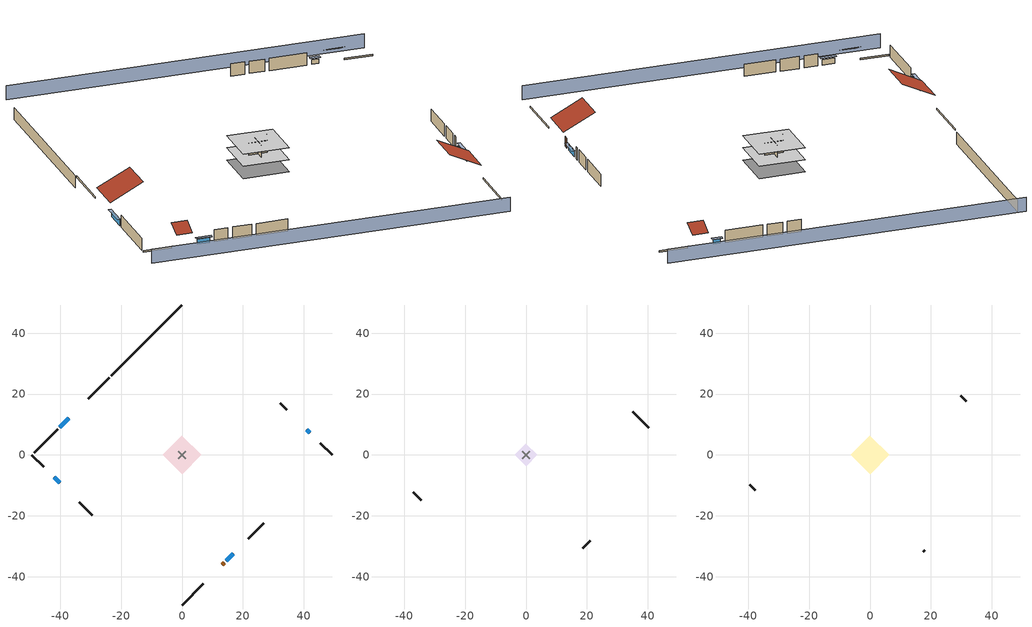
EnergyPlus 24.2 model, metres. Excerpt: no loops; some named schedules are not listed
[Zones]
conditioned space
 floor adiabatic (AdiabaticFloorConstruction): -6.28,0 0,6.28 6.28,0 0,-6.28 z0.3
 floor foundation (Slab2 construction): -6.28,0 0,6.28 6.28,0 0,-6.28 z-2.13
 wall outside (RimJoist1 construction): -23.83,25.43 -30.85,18.4 z0.3:0.61
 wall outside (RimJoist2 construction): 49.26,0 45.36,3.9 z0.3:0.61
 wall outside (RimJoist3 construction): 0,-49.26 7.03,-42.23 z0.3:0.61
 wall outside (RimJoist4 construction): -49.26,0 -45.36,-3.9 z0.3:0.61
 wall outside (AdiabaticWallConstruction 1): 13.23,-36.03 13.88,-35.38 z0.3:2.34
 wall outside (AdiabaticWallConstruction): -37.24,12.01 -40.2,9.06 z0.3:1.43; 41.88,7.38 40.89,8.37 z0.3:1.22; 14.53,-34.72 16.77,-32.49 / -41.88,-7.38 -40.14,-9.11 z0.3:1.37
 wall outside (Wall3 construction): -40.85,8.4 -48.6,0.66 z0.3:2.74
 wall outside (Wall4 construction): 34.4,14.85 32.3,16.96 z0.3:2.74
 wall outside (Wall7 construction): 21.81,-27.45 26.82,-22.44 z0.3:2.74
 wall outside (Wall8 construction): -33.73,-15.53 -29.42,-19.83 z0.3:2.74
 wall foundation (FoundationWall1 construction): 0,49.26 -23.17,26.09 z-2.13:0.3
 wall to garage (Wall5 construction): -1.29,-1.29 1.29,1.29 z0.3:2.74
 wall to garage (Wall6 construction): 1.29,-1.29 -1.29,1.29 z0.3:2.74
 window (WindowConstruction): -37.24,12.01 -40.2,9.06 z0.3:1.43
 window (WindowConstruction 1): 41.88,7.38 40.89,8.37 z0.3:1.22
 window (WindowConstruction 2): 14.53,-34.72 16.77,-32.49 z0.3:1.37
 window (WindowConstruction 3): -41.88,-7.38 -40.14,-9.11 z0.3:1.37
 door (Door): 13.23,-36.03 13.88,-35.38 z0.3:2.34
 ceiling adiabatic (AdiabaticFloorConstruction): 0,-6.28 6.28,0 0,6.28 -6.28,0 z0.3
garage
 floor foundation (Slab1 construction): -3.66,0 0,3.66 3.66,0 0,-3.66 z0
 wall outside (Wall1 construction): 40.23,9.02 35.06,14.2 z0.3:2.74
 wall outside (Wall12 construction): -36.97,-12.29 -34.38,-14.87 z0.3:2.74
 wall outside (Wall2 construction): 18.57,-30.69 21.15,-28.1 z0.3:2.74
attic - vented
 floor to garage (Floor1 construction): -3.66,0 0,3.66 3.66,0 0,-3.66 z2.74
 floor to conditioned space (Floor2 construction Reversed): -6.28,0 0,6.28 6.28,0 0,-6.28 z2.74
 wall outside (Wall10 construction): -39.49,-9.77 -37.63,-11.63 z0.3:2.74
 wall outside (Wall11 construction): 17.43,-31.83 17.91,-31.35 z0.3:2.74
 wall outside (Wall9 construction): 31.64,17.62 29.78,19.47 z0.3:2.74
 roof outside (Roof1 construction): -36.59,12.67,2.74 -32.05,8.13,5.95 -26.97,13.21,5.95 -31.51,17.75,2.74
 roof outside (Roof2 construction): 42.54,6.72,2.74 40.6,4.79,4.11 42.77,2.62,4.11 44.7,4.56,2.74
 roof outside (Roof3 construction): -42.54,-6.72,2.74 -40.6,-4.79,4.11 -42.77,-2.62,4.11 -44.7,-4.56,2.74
 roof outside (Roof4 construction): 12.57,-36.68,2.74 8.2,-32.31,5.84 3.31,-37.2,5.84 7.68,-41.57,2.74
shading: -52.49,-3.23 -3.23,-52.49 / 52.49,3.23 3.23,52.49 z0:2.74; -40.41,8.84 -37.03,12.23 -37.46,12.66 -40.84,9.27 z1.74; 40.67,8.58 42.1,7.16 42.53,7.59 41.1,9.01 z1.52; 16.98,-32.27 14.32,-34.94 14.75,-35.37 17.42,-32.7 z1.68; -39.93,-9.33 -42.1,-7.16 -42.53,-7.59 -40.36,-9.76 z1.68
[Building]
Building 1: Terrain=Suburbs
[Site:Location]
Newark Intl Airport_NJ_USA: Latitude {deg}=40.68; Longitude {deg}=-74.17; Time Zone {hr}=-5; Elevation {m}=9
[Site:GroundTemperature:Shallow]
8.51795, 6.49908, 6.3374, 7.29546, 11.1415, 14.9697, 18.2885, 20.3908, 20.5694, 18.8595, 15.6254, 11.9146
[Site:WaterMainsTemperature]
Calculation Method=Schedule; Temperature Schedule=mains temperature schedule
[Material] Roughness=Rough; Thermal Absorptance=0.9
Name | Thickness {m} | Conductivity {W/m-K} | Density {kg/m3} | Specific Heat {J/kg-K} | Solar Absorptance | Visible Absorptance
brick veneer | 0.1016 | 0.793375 | 1762.2 | 795.53 | 0.85 | 0.85
ceiling loosefill ins | 0.169333 | 0.0480833 | 16.02 | 1046.75 | 0.7 | 0.7
ceiling stud and cavity | 0.1397 | 1.39189 | 65.682 | 1177.47 | 0.7 | 0.7
ceiling stud and cavity 1 | 0.1397 | 0.0824711 | 65.682 | 1177.47 | 0.7 | 0.7
concrete 4.0 in. | 0.1016 | 1.803125 | 2242.8 | 837.4 | 0.7 | 0.7
concrete 8.0 in. | 0.2032 | 1.803125 | 2242.8 | 837.4 | 0.7 | 0.7
door material | 0.04445 | 0.0612267 | 512.64 | 1214.23 | 0.7 | 0.7
exterior vertical ins | 0.025908 | 0.029427 | 32.04 | 1214.23 | 0.7 | 0.7
floor covering | 0.0127 | 0.0450781 | 54.468 | 1339.84 | 0.9 | 0.9
floor covering 1 | 0.0127 | 0.0433444 | 54.468 | 1339.84 | 0.6 | 0.6
floor rigid ins; wall rigid ins | 0.512978 | 0.029427 | 32.04 | 1214.23 | 0.7 | 0.7
floor stud and cavity | 0.1397 | 1.75129 | 37.0049 | 1207.88 | 0.7 | 0.7
furniture material conditioned space 1; furniture material garage 1 | 0.1524 | 0.115458 | 640.8 | 1214.23 | 0.6 | 0.6
gypsum board | 0.0127 | 0.160291 | 801 | 837.4 | 0.6 | 0.6
gypsum board 1 | 0.0127 | 0.160291 | 801 | 837.4 | 0.7 | 0.7
metal surfacing | 0.000508 | 50.0403 | 7801.74 | 460.57 | 0.9 | 0.9
osb sheathing 0.5 in. | 0.0127 | 0.115458 | 512.64 | 1214.23 | 0.6 | 0.6
osb sheathing 0.5 in. 1; osb sheathing 0.5 in. 2; osb sheathing 0.5 in. 3 | 0.0127 | 0.115458 | 512.64 | 1214.23 | 0.7 | 0.7
osb sheathing 0.75 in. | 0.01905 | 0.115458 | 512.64 | 1214.23 | 0.7 | 0.7
osb sheathing 2.0 in. | 0.0508 | 0.115458 | 512.64 | 1214.23 | 0.7 | 0.7
rim joist stud and cavity | 0.0508 | 0.0704178 | 125.044 | 1163.47 | 0.6 | 0.6
roof rigid ins | 0.00396442 | 0.029427 | 32.04 | 1214.23 | 0.7 | 0.7
wall stud and cavity | 0.1397 | 0.447971 | 139.0536 | 1170.24 | 0.6 | 0.6
wall stud and cavity 1 | 0.1397 | 0.0953452 | 139.0536 | 1170.24 | 0.7 | 0.7
wall stud and cavity 2 | 0.1397 | 0.0926261 | 139.0536 | 1170.24 | 0.7 | 0.7
wall stud and cavity 3 | 0.0889 | 0.380278 | 52.3479 | 1209.89 | 0.7 | 0.7
wall stud and cavity 4 | 0.0889 | 0.391764 | 83.0341 | 1211.67 | 0.7 | 0.7
wood siding; wood siding 1 | 0.0254 | 0.102417 | 544.68 | 1172.36 | 0.7 | 0.7
[WindowMaterial:SimpleGlazingSystem]
WindowMaterial: U-Factor {W/m2-K}=2.78222; Solar Heat Gain Coefficient=0.56
[Construction]
AdiabaticFloorConstruction: floor stud and cavity, floor rigid ins, osb sheathing 0.75 in., floor covering 1
AdiabaticWallConstruction: wood siding, wall rigid ins, wall stud and cavity 3, gypsum board
AdiabaticWallConstruction 1: wood siding 1, wall rigid ins, wall stud and cavity 3, gypsum board
Door: door material
Floor1 construction: ceiling stud and cavity
Floor2 construction Reversed: gypsum board, ceiling stud and cavity 1, ceiling loosefill ins
FoundationWall1 construction: concrete 8.0 in., gypsum board 1
furniture construction conditioned space 1: furniture material conditioned space 1
furniture construction garage 1: furniture material garage 1
PartitionWallConstruction: gypsum board, wall stud and cavity 4, gypsum board
RimJoist1 construction; RimJoist2 construction; RimJoist3 construction; RimJoist4 construction: brick veneer, osb sheathing 2.0 in., rim joist stud and cavity
Roof1 construction; Roof2 construction; Roof3 construction; Roof4 construction: metal surfacing, roof rigid ins, osb sheathing 0.5 in.
Slab1 construction: concrete 4.0 in.
Slab2 construction: concrete 4.0 in., floor covering
Wall1 construction; Wall2 construction: brick veneer, osb sheathing 0.5 in. 1, wall stud and cavity
Wall10 construction; Wall11 construction; Wall12 construction; Wall9 construction: brick veneer, osb sheathing 0.5 in. 3, wall stud and cavity
Wall3 construction; Wall4 construction: brick veneer, osb sheathing 0.5 in. 1, wall stud and cavity 1, gypsum board
Wall5 construction: osb sheathing 0.5 in. 2, wall stud and cavity 2, gypsum board
Wall6 construction: osb sheathing 0.5 in. 3, wall stud and cavity 2, gypsum board
Wall7 construction; Wall8 construction: brick veneer, osb sheathing 0.5 in. 3, wall stud and cavity 1, gypsum board
WindowConstruction; WindowConstruction 1; WindowConstruction 2; WindowConstruction 3: WindowMaterial
[Zone] Multiplier=1; Part of Total Floor Area=Yes
Name | Volume {m3}
attic - vented | 80.9188
conditioned space | 384.656
garage | 65.242
[Space]
Name | Zone | Volume {m3}
attic - vented 1 | attic - vented | 80.9188
conditioned space 1 | conditioned space | 384.656
garage 1 | garage | 65.242
[ZoneInfiltration:EffectiveLeakageArea] Schedule=Always On Discrete
Name | Zone or Space | Effective Air Leakage Area {cm2} | Stack Coefficient | Wind Coefficient
infil|attic - vented 1 | attic - vented 1 | 3520.67 | 0.000392888 | 3.72008e-05
infil|garage 1 | garage 1 | 271.837 | 0.000145291 | 4.64657e-05
[ZoneMixing]
whole house fan mix: Zone or Space=attic - vented; Schedule=Always On Continuous; Design Flow Rate Calculation Method=Flow/Zone; Design Flow Rate {m3/s}=0; Source Zone or Space=conditioned space
[SurfaceProperty:ExposedFoundationPerimeter] Exposed Perimeter Calculation Method=TotalExposedPerimeter
Name | Total Exposed Perimeter {m}
Slab2 | 32.766
Slab1 | 14.6304
[SurfaceProperty:IncidentSolarMultiplier] Incident Solar Multiplier=1; Incident Solar Multiplier Schedule=trans schedule winter=0.85 summer=0.7
Window1; Window2; Window3; Window4
[InternalMass]
Name | Construction | Zone or ZoneList | Space or SpaceList | Surface Area {m2}
furniture mass conditioned space 1 | furniture construction conditioned space 1 | conditioned space | conditioned space 1 | 63.0997
partition wall mass | PartitionWallConstruction | conditioned space | conditioned space 1 | 157.749
furniture mass garage 1 | furniture construction garage 1 | garage | garage 1 | 2.67561
[Lights] Design Level Calculation Method=LightingLevel; Return Air Fraction=0; Fraction Radiant=0.6; Fraction Visible=0.2; Fraction Replaceable=1
Name | Zone or ZoneList or Space or SpaceList | Schedule | Lighting Level {W}
interior lighting | conditioned space 1 | lighting_interior | 240.984
garage lighting | garage 1 | lighting_garage | 8.44837
[People]
occupants: Zone or ZoneList or Space or SpaceList=conditioned space 1; Number of People Schedule=occupants; Number of People Calculation Method=People; Number of People=8; Fraction Radiant=0.314171; Sensible Heat Fraction=0.56303; Activity Level Schedule=occupants activity schedule; Carbon Dioxide Generation Rate {m3/s-W}=0; Enable ASHRAE 55 Comfort Warnings=No; Mean Radiant Temperature Calculation Type=EnclosureAveraged
[ElectricEquipment] Design Level Calculation Method=EquipmentLevel
Name | Zone or ZoneList or Space or SpaceList | Schedule | Design Level {W} | Fraction Latent | Fraction Radiant | Fraction Lost
ceiling fan | conditioned space 1 | ceiling_fan | 21.7143 | 0 | 0.558 | 0
clothes dryer | conditioned space 1 | clothes_dryer | 378.055 | 0.0164787 | 0.0801128 | 0.85
clothes washer | conditioned space 1 | clothes_washer | 416.864 | 0.03 | 0.162 | 0.7
cooking range | conditioned space 1 | cooking_range | 90.2916 | 0.161847 | 0.382892 | 0.2
dishwasher | conditioned space 1 | dishwasher | 517.8 | 0.3 | 0.18 | 0.4
fridge | conditioned space 1 | fridge schedule | 52.1911 | 0 | 0.6 | 0
mech vent bath fan 0 | conditioned space 1 | mech vent bath fan 0 schedule | 30 | 0 | 0 | 1
mech vent house fan | conditioned space 1 | mech vent house fan schedule | 0 | 0 | 0 | 1
mech vent house fan cfis | conditioned space 1 | mech vent house fan cfis schedule | 0 | 0 | 0 | 0
mech vent range fan 0 | conditioned space 1 | mech vent range fan 0 schedule | 30 | 0 | 0 | 1
misc permanent spa pump | conditioned space 1 | misc permanent spa pump schedule | 695.382 | 0 | 0 | 1
misc plug loads | conditioned space 1 | plug_loads_other | 844.809 | 0.021 | 0.558 | 0.049
whole house fan | conditioned space 1 | Always On Discrete | 0 | 0 | 0 | 1
fridge 1 | garage 1 | fridge schedule 1 | 64.939 | 0 | 0.6 | 0
[OtherEquipment] Design Level Calculation Method=EquipmentLevel
Name | Fuel Type | Zone or ZoneList or Space or SpaceList | Schedule | Design Level {W} | Fraction Latent | Fraction Radiant | Fraction Lost
clothes dryer 1 | NaturalGas | conditioned space 1 | clothes_dryer | 5022.53 | 0.0164787 | 0.0801128 | 0.85
cooking range 1 | NaturalGas | conditioned space 1 | cooking_range | 2646.19 | 0.161847 | 0.382892 | 0.2
mech vent house fan latent load equip | None | conditioned space 1 | Always On Discrete | 0 | 1 | 0 | 0
mech vent house fan sensible load equip | None | conditioned space 1 | Always On Discrete | 0 | 0 | 0 | 0
misc permanent spa heater | NaturalGas | conditioned space 1 | misc permanent spa heater schedule | 1509.87 | 0 | 0 | 1
water latent | None | conditioned space 1 | hot_water_fixtures | 917.357 | 1 | 0 | 0
water sensible | None | conditioned space 1 | hot_water_fixtures | -904.094 | 0 | 0.6 | 0
water heater energy adjustment1 | NaturalGas | garage 1 | Always On Discrete | 0.01 | 0 | 0 | 1
[ZoneInfiltration:DesignFlowRate] Zone or ZoneList or Space or SpaceList=conditioned space 1; Schedule=Always On Discrete; Design Flow Rate Calculation Method=Flow/Zone; Design Flow Rate {m3/s}=0
infil flow; natural vent flow; whole house fan flow
[Foundation:Kiva] Wall Depth Below Slab {m}=0.2032
Name | Initial Indoor Air Temperature {C} | Wall Height Above Grade {m} | Custom Block Material Name 1 | Custom Block Depth 1 {m} | Custom Block X Position 1 {m} | Custom Block Z Position 1 {m}
Foundation Kiva 1 | 5.80679 | 0.1016
Foundation Kiva 2 | 21.1111 | 0.3048 | exterior vertical ins | 2.4384 | 0.2159 | 0
[Foundation:Kiva:Settings]
Soil Conductivity {W/m-K}=2.4234; Soil Density {kg/m3}=1842.3; Soil Specific Heat {J/kg-K}=418.7; Ground Solar Absorptivity=0.9; Ground Thermal Absorptivity=0.9; Ground Surface Roughness {m}=0.03; Far-Field Width {m}=40; Deep-Ground Boundary Condition=ZeroFlux; Deep-Ground Depth {m}=40; Minimum Cell Dimension {m}=0.2; Maximum Cell Growth Coefficient=3; Simulation Timestep=Timestep
[Exterior:Lights]
exterior lighting: Schedule=exterior lighting schedule; Design Level {W}=11.1425
[Schedule:Constant]
Name | Hourly Value
Always On Continuous; mech vent house fan schedule; mech vent house fan cfis schedule; Always On Discrete | 1
occupants activity schedule | 117.228
[Schedule:Week:Daily]
trans schedule winter=0.85 summer=0.7 Week Rule - Jan1-Mar31: trans schedule winter=0.85 summer=0.7 allday1, trans schedule winter=0.85 summer=0.7 allday1, trans schedule winter=0.85 summer=0.7 allday1, trans schedule winter=0.85 summer=0.7 allday1, trans schedule winter=0.85 summer=0.7 allday1, trans schedule winter=0.85 summer=0.7 allday1, trans schedule winter=0.85 summer=0.7 allday1, trans schedule winter=0.85 summer=0.7 default day, trans schedule winter=0.85 summer=0.7 default day, trans schedule winter=0.85 summer=0.7 default day, trans schedule winter=0.85 summer=0.7 default day, trans schedule winter=0.85 summer=0.7 default day
trans schedule winter=0.85 summer=0.7 Week Rule - Apr1-Oct27: trans schedule winter=0.85 summer=0.7 allday91, trans schedule winter=0.85 summer=0.7 allday91, trans schedule winter=0.85 summer=0.7 allday91, trans schedule winter=0.85 summer=0.7 allday91, trans schedule winter=0.85 summer=0.7 allday91, trans schedule winter=0.85 summer=0.7 allday91, trans schedule winter=0.85 summer=0.7 allday91, trans schedule winter=0.85 summer=0.7 default day, trans schedule winter=0.85 summer=0.7 default day, trans schedule winter=0.85 summer=0.7 default day, trans schedule winter=0.85 summer=0.7 default day, trans schedule winter=0.85 summer=0.7 default day
trans schedule winter=0.85 summer=0.7 Week Rule - Oct28-Nov3: trans schedule winter=0.85 summer=0.7 allday91, trans schedule winter=0.85 summer=0.7 allday91, trans schedule winter=0.85 summer=0.7 allday91, trans schedule winter=0.85 summer=0.7 allday91, trans schedule winter=0.85 summer=0.7 allday305, trans schedule winter=0.85 summer=0.7 allday305, trans schedule winter=0.85 summer=0.7 allday305, trans schedule winter=0.85 summer=0.7 default day, trans schedule winter=0.85 summer=0.7 default day, trans schedule winter=0.85 summer=0.7 default day, trans schedule winter=0.85 summer=0.7 default day, trans schedule winter=0.85 summer=0.7 default day
trans schedule winter=0.85 summer=0.7 Week Rule - Nov4-Dec31: trans schedule winter=0.85 summer=0.7 allday305, trans schedule winter=0.85 summer=0.7 allday305, trans schedule winter=0.85 summer=0.7 allday305, trans schedule winter=0.85 summer=0.7 allday305, trans schedule winter=0.85 summer=0.7 allday305, trans schedule winter=0.85 summer=0.7 allday305, trans schedule winter=0.85 summer=0.7 allday305, trans schedule winter=0.85 summer=0.7 default day, trans schedule winter=0.85 summer=0.7 default day, trans schedule winter=0.85 summer=0.7 default day, trans schedule winter=0.85 summer=0.7 default day, trans schedule winter=0.85 summer=0.7 default day
fridge schedule Week Rule - Jan1-Jan27: fridge schedule allday1, fridge schedule allday1, fridge schedule allday1, fridge schedule allday1, fridge schedule allday1, fridge schedule allday1, fridge schedule allday1, fridge schedule default day, fridge schedule default day, fridge schedule default day, fridge schedule default day, fridge schedule default day
fridge schedule Week Rule - Jan28-Feb3: fridge schedule allday1, fridge schedule allday1, fridge schedule allday1, fridge schedule allday1, fridge schedule allday2, fridge schedule allday2, fridge schedule allday2, fridge schedule default day, fridge schedule default day, fridge schedule default day, fridge schedule default day, fridge schedule default day
fridge schedule Week Rule - Feb4-Feb24: fridge schedule allday2, fridge schedule allday2, fridge schedule allday2, fridge schedule allday2, fridge schedule allday2, fridge schedule allday2, fridge schedule allday2, fridge schedule default day, fridge schedule default day, fridge schedule default day, fridge schedule default day, fridge schedule default day
fridge schedule Week Rule - Feb25-Mar3: fridge schedule allday2, fridge schedule allday2, fridge schedule allday2, fridge schedule allday2, fridge schedule allday3, fridge schedule allday3, fridge schedule allday3, fridge schedule default day, fridge schedule default day, fridge schedule default day, fridge schedule default day, fridge schedule default day
fridge schedule Week Rule - Mar4-May26: fridge schedule allday3, fridge schedule allday3, fridge schedule allday3, fridge schedule allday3, fridge schedule allday3, fridge schedule allday3, fridge schedule allday3, fridge schedule default day, fridge schedule default day, fridge schedule default day, fridge schedule default day, fridge schedule default day
fridge schedule Week Rule - May27-Jun2: fridge schedule allday3, fridge schedule allday3, fridge schedule allday3, fridge schedule allday3, fridge schedule allday3, fridge schedule allday6, fridge schedule allday6, fridge schedule default day, fridge schedule default day, fridge schedule default day, fridge schedule default day, fridge schedule default day
fridge schedule Week Rule - Jun3-Sep29: fridge schedule allday6, fridge schedule allday6, fridge schedule allday6, fridge schedule allday6, fridge schedule allday6, fridge schedule allday6, fridge schedule allday6, fridge schedule default day, fridge schedule default day, fridge schedule default day, fridge schedule default day, fridge schedule default day
fridge schedule Week Rule - Sep30-Oct6: fridge schedule allday6, fridge schedule allday10, fridge schedule allday10, fridge schedule allday10, fridge schedule allday10, fridge schedule allday10, fridge schedule allday10, fridge schedule default day, fridge schedule default day, fridge schedule default day, fridge schedule default day, fridge schedule default day
fridge schedule Week Rule - Oct7-Oct27: fridge schedule allday10, fridge schedule allday10, fridge schedule allday10, fridge schedule allday10, fridge schedule allday10, fridge schedule allday10, fridge schedule allday10, fridge schedule default day, fridge schedule default day, fridge schedule default day, fridge schedule default day, fridge schedule default day
fridge schedule Week Rule - Oct28-Nov3: fridge schedule allday10, fridge schedule allday10, fridge schedule allday10, fridge schedule allday10, fridge schedule allday11, fridge schedule allday11, fridge schedule allday11, fridge schedule default day, fridge schedule default day, fridge schedule default day, fridge schedule default day, fridge schedule default day
fridge schedule Week Rule - Nov4-Nov24: fridge schedule allday11, fridge schedule allday11, fridge schedule allday11, fridge schedule allday11, fridge schedule allday11, fridge schedule allday11, fridge schedule allday11, fridge schedule default day, fridge schedule default day, fridge schedule default day, fridge schedule default day, fridge schedule default day
fridge schedule Week Rule - Nov25-Dec1: fridge schedule allday11, fridge schedule allday11, fridge schedule allday11, fridge schedule allday11, fridge schedule allday11, fridge schedule allday11, fridge schedule allday12, fridge schedule default day, fridge schedule default day, fridge schedule default day, fridge schedule default day, fridge schedule default day
fridge schedule Week Rule - Dec2-Dec31: fridge schedule allday12, fridge schedule allday12, fridge schedule allday12, fridge schedule allday12, fridge schedule allday12, fridge schedule allday12, fridge schedule allday12, fridge schedule default day, fridge schedule default day, fridge schedule default day, fridge schedule default day, fridge schedule default day
mech vent bath fan 0 schedule Week Rule - Jan1-Dec31: mech vent bath fan 0 schedule allday1, mech vent bath fan 0 schedule allday1, mech vent bath fan 0 schedule allday1, mech vent bath fan 0 schedule allday1, mech vent bath fan 0 schedule allday1, mech vent bath fan 0 schedule allday1, mech vent bath fan 0 schedule allday1, mech vent bath fan 0 schedule default day, mech vent bath fan 0 schedule default day, mech vent bath fan 0 schedule default day, mech vent bath fan 0 schedule default day, mech vent bath fan 0 schedule default day
mech vent range fan 0 schedule Week Rule - Jan1-Dec31: mech vent range fan 0 schedule allday1, mech vent range fan 0 schedule allday1, mech vent range fan 0 schedule allday1, mech vent range fan 0 schedule allday1, mech vent range fan 0 schedule allday1, mech vent range fan 0 schedule allday1, mech vent range fan 0 schedule allday1, mech vent range fan 0 schedule default day, mech vent range fan 0 schedule default day, mech vent range fan 0 schedule default day, mech vent range fan 0 schedule default day, mech vent range fan 0 schedule default day
misc permanent spa pump schedule Week Rule - Jan1-Jan27: misc permanent spa pump schedule allday1, misc permanent spa pump schedule allday1, misc permanent spa pump schedule allday1, misc permanent spa pump schedule allday1, misc permanent spa pump schedule allday1, misc permanent spa pump schedule allday1, misc permanent spa pump schedule allday1, misc permanent spa pump schedule default day, misc permanent spa pump schedule default day, misc permanent spa pump schedule default day, misc permanent spa pump schedule default day, misc permanent spa pump schedule default day
misc permanent spa pump schedule Week Rule - Jan28-Feb3: misc permanent spa pump schedule allday1, misc permanent spa pump schedule allday1, misc permanent spa pump schedule allday1, misc permanent spa pump schedule allday1, misc permanent spa pump schedule allday2, misc permanent spa pump schedule allday2, misc permanent spa pump schedule allday2, misc permanent spa pump schedule default day, misc permanent spa pump schedule default day, misc permanent spa pump schedule default day, misc permanent spa pump schedule default day, misc permanent spa pump schedule default day
misc permanent spa pump schedule Week Rule - Feb4-Feb24: misc permanent spa pump schedule allday2, misc permanent spa pump schedule allday2, misc permanent spa pump schedule allday2, misc permanent spa pump schedule allday2, misc permanent spa pump schedule allday2, misc permanent spa pump schedule allday2, misc permanent spa pump schedule allday2, misc permanent spa pump schedule default day, misc permanent spa pump schedule default day, misc permanent spa pump schedule default day, misc permanent spa pump schedule default day, misc permanent spa pump schedule default day
misc permanent spa pump schedule Week Rule - Feb25-Mar3: misc permanent spa pump schedule allday2, misc permanent spa pump schedule allday2, misc permanent spa pump schedule allday2, misc permanent spa pump schedule allday2, misc permanent spa pump schedule allday3, misc permanent spa pump schedule allday3, misc permanent spa pump schedule allday3, misc permanent spa pump schedule default day, misc permanent spa pump schedule default day, misc permanent spa pump schedule default day, misc permanent spa pump schedule default day, misc permanent spa pump schedule default day
misc permanent spa pump schedule Week Rule - Mar4-Mar31: misc permanent spa pump schedule allday3, misc permanent spa pump schedule allday3, misc permanent spa pump schedule allday3, misc permanent spa pump schedule allday3, misc permanent spa pump schedule allday3, misc permanent spa pump schedule allday3, misc permanent spa pump schedule allday3, misc permanent spa pump schedule default day, misc permanent spa pump schedule default day, misc permanent spa pump schedule default day, misc permanent spa pump schedule default day, misc permanent spa pump schedule default day
misc permanent spa pump schedule Week Rule - Apr1-Apr28: misc permanent spa pump schedule allday4, misc permanent spa pump schedule allday4, misc permanent spa pump schedule allday4, misc permanent spa pump schedule allday4, misc permanent spa pump schedule allday4, misc permanent spa pump schedule allday4, misc permanent spa pump schedule allday4, misc permanent spa pump schedule default day, misc permanent spa pump schedule default day, misc permanent spa pump schedule default day, misc permanent spa pump schedule default day, misc permanent spa pump schedule default day
misc permanent spa pump schedule Week Rule - Apr29-May5: misc permanent spa pump schedule allday4, misc permanent spa pump schedule allday4, misc permanent spa pump schedule allday5, misc permanent spa pump schedule allday5, misc permanent spa pump schedule allday5, misc permanent spa pump schedule allday5, misc permanent spa pump schedule allday5, misc permanent spa pump schedule default day, misc permanent spa pump schedule default day, misc permanent spa pump schedule default day, misc permanent spa pump schedule default day, misc permanent spa pump schedule default day
misc permanent spa pump schedule Week Rule - May6-May26: misc permanent spa pump schedule allday5, misc permanent spa pump schedule allday5, misc permanent spa pump schedule allday5, misc permanent spa pump schedule allday5, misc permanent spa pump schedule allday5, misc permanent spa pump schedule allday5, misc permanent spa pump schedule allday5, misc permanent spa pump schedule default day, misc permanent spa pump schedule default day, misc permanent spa pump schedule default day, misc permanent spa pump schedule default day, misc permanent spa pump schedule default day
misc permanent spa pump schedule Week Rule - May27-Jun2: misc permanent spa pump schedule allday5, misc permanent spa pump schedule allday5, misc permanent spa pump schedule allday5, misc permanent spa pump schedule allday5, misc permanent spa pump schedule allday5, misc permanent spa pump schedule allday6, misc permanent spa pump schedule allday6, misc permanent spa pump schedule default day, misc permanent spa pump schedule default day, misc permanent spa pump schedule default day, misc permanent spa pump schedule default day, misc permanent spa pump schedule default day
misc permanent spa pump schedule Week Rule - Jun3-Jun30: misc permanent spa pump schedule allday6, misc permanent spa pump schedule allday6, misc permanent spa pump schedule allday6, misc permanent spa pump schedule allday6, misc permanent spa pump schedule allday6, misc permanent spa pump schedule allday6, misc permanent spa pump schedule allday6, misc permanent spa pump schedule default day, misc permanent spa pump schedule default day, misc permanent spa pump schedule default day, misc permanent spa pump schedule default day, misc permanent spa pump schedule default day
misc permanent spa pump schedule Week Rule - Jul1-Aug25: misc permanent spa pump schedule allday7, misc permanent spa pump schedule allday7, misc permanent spa pump schedule allday7, misc permanent spa pump schedule allday7, misc permanent spa pump schedule allday7, misc permanent spa pump schedule allday7, misc permanent spa pump schedule allday7, misc permanent spa pump schedule default day, misc permanent spa pump schedule default day, misc permanent spa pump schedule default day, misc permanent spa pump schedule default day, misc permanent spa pump schedule default day
misc permanent spa pump schedule Week Rule - Aug26-Sep1: misc permanent spa pump schedule allday7, misc permanent spa pump schedule allday7, misc permanent spa pump schedule allday7, misc permanent spa pump schedule allday7, misc permanent spa pump schedule allday7, misc permanent spa pump schedule allday7, misc permanent spa pump schedule allday9, misc permanent spa pump schedule default day, misc permanent spa pump schedule default day, misc permanent spa pump schedule default day, misc permanent spa pump schedule default day, misc permanent spa pump schedule default day
misc permanent spa pump schedule Week Rule - Sep2-Sep29: misc permanent spa pump schedule allday9, misc permanent spa pump schedule allday9, misc permanent spa pump schedule allday9, misc permanent spa pump schedule allday9, misc permanent spa pump schedule allday9, misc permanent spa pump schedule allday9, misc permanent spa pump schedule allday9, misc permanent spa pump schedule default day, misc permanent spa pump schedule default day, misc permanent spa pump schedule default day, misc permanent spa pump schedule default day, misc permanent spa pump schedule default day
misc permanent spa pump schedule Week Rule - Sep30-Oct6: misc permanent spa pump schedule allday9, misc permanent spa pump schedule allday10, misc permanent spa pump schedule allday10, misc permanent spa pump schedule allday10, misc permanent spa pump schedule allday10, misc permanent spa pump schedule allday10, misc permanent spa pump schedule allday10, misc permanent spa pump schedule default day, misc permanent spa pump schedule default day, misc permanent spa pump schedule default day, misc permanent spa pump schedule default day, misc permanent spa pump schedule default day
misc permanent spa pump schedule Week Rule - Oct7-Oct27: misc permanent spa pump schedule allday10, misc permanent spa pump schedule allday10, misc permanent spa pump schedule allday10, misc permanent spa pump schedule allday10, misc permanent spa pump schedule allday10, misc permanent spa pump schedule allday10, misc permanent spa pump schedule allday10, misc permanent spa pump schedule default day, misc permanent spa pump schedule default day, misc permanent spa pump schedule default day, misc permanent spa pump schedule default day, misc permanent spa pump schedule default day
[Schedule:Year]
trans schedule winter=0.85 summer=0.7: trans schedule winter=0.85 summer=0.7 Week Rule - Jan1-Mar31, 1, 1, 3, 31, trans schedule winter=0.85 summer=0.7 Week Rule - Apr1-Oct27, 4, 1, 10, 27, trans schedule winter=0.85 summer=0.7 Week Rule - Oct28-Nov3, 10, 28, 11, 3, trans schedule winter=0.85 summer=0.7 Week Rule - Nov4-Dec31, 11, 4, 12, 31
fridge schedule: fridge schedule Week Rule - Jan1-Jan27, 1, 1, 1, 27, fridge schedule Week Rule - Jan28-Feb3, 1, 28, 2, 3, fridge schedule Week Rule - Feb4-Feb24, 2, 4, 2, 24, fridge schedule Week Rule - Feb25-Mar3, 2, 25, 3, 3, fridge schedule Week Rule - Mar4-May26, 3, 4, 5, 26, fridge schedule Week Rule - May27-Jun2, 5, 27, 6, 2, fridge schedule Week Rule - Jun3-Sep29, 6, 3, 9, 29, fridge schedule Week Rule - Sep30-Oct6, 9, 30, 10, 6, fridge schedule Week Rule - Oct7-Oct27, 10, 7, 10, 27, fridge schedule Week Rule - Oct28-Nov3, 10, 28, 11, 3, fridge schedule Week Rule - Nov4-Nov24, 11, 4, 11, 24, fridge schedule Week Rule - Nov25-Dec1, 11, 25, 12, 1, fridge schedule Week Rule - Dec2-Dec31, 12, 2, 12, 31
mech vent bath fan 0 schedule: mech vent bath fan 0 schedule Week Rule - Jan1-Dec31, 1, 1, 12, 31
mech vent range fan 0 schedule: mech vent range fan 0 schedule Week Rule - Jan1-Dec31, 1, 1, 12, 31
misc permanent spa pump schedule: misc permanent spa pump schedule Week Rule - Jan1-Jan27, 1, 1, 1, 27, misc permanent spa pump schedule Week Rule - Jan28-Feb3, 1, 28, 2, 3, misc permanent spa pump schedule Week Rule - Feb4-Feb24, 2, 4, 2, 24, misc permanent spa pump schedule Week Rule - Feb25-Mar3, 2, 25, 3, 3, misc permanent spa pump schedule Week Rule - Mar4-Mar31, 3, 4, 3, 31, misc permanent spa pump schedule Week Rule - Apr1-Apr28, 4, 1, 4, 28, misc permanent spa pump schedule Week Rule - Apr29-May5, 4, 29, 5, 5, misc permanent spa pump schedule Week Rule - May6-May26, 5, 6, 5, 26, misc permanent spa pump schedule Week Rule - May27-Jun2, 5, 27, 6, 2, misc permanent spa pump schedule Week Rule - Jun3-Jun30, 6, 3, 6, 30, misc permanent spa pump schedule Week Rule - Jul1-Aug25, 7, 1, 8, 25, misc permanent spa pump schedule Week Rule - Aug26-Sep1, 8, 26, 9, 1, misc permanent spa pump schedule Week Rule - Sep2-Sep29, 9, 2, 9, 29, misc permanent spa pump schedule Week Rule - Sep30-Oct6, 9, 30, 10, 6, misc permanent spa pump schedule Week Rule - Oct7-Oct27, 10, 7, 10, 27, misc permanent spa pump schedule Week Rule - Oct28-Nov3, 10, 28, 11, 3, misc permanent spa pump schedule Week Rule - Nov4-Nov24, 11, 4, 11, 24, misc permanent spa pump schedule Week Rule - Nov25-Dec1, 11, 25, 12, 1, misc permanent spa pump schedule Week Rule - Dec2-Dec31, 12, 2, 12, 31
misc permanent spa heater schedule: misc permanent spa heater schedule Week Rule - Jan1-Jan27, 1, 1, 1, 27, misc permanent spa heater schedule Week Rule - Jan28-Feb3, 1, 28, 2, 3, misc permanent spa heater schedule Week Rule - Feb4-Feb24, 2, 4, 2, 24, misc permanent spa heater schedule Week Rule - Feb25-Mar3, 2, 25, 3, 3, misc permanent spa heater schedule Week Rule - Mar4-May26, 3, 4, 5, 26, misc permanent spa heater schedule Week Rule - May27-Jun2, 5, 27, 6, 2, misc permanent spa heater schedule Week Rule - Jun3-Sep29, 6, 3, 9, 29, misc permanent spa heater schedule Week Rule - Sep30-Oct6, 9, 30, 10, 6, misc permanent spa heater schedule Week Rule - Oct7-Oct27, 10, 7, 10, 27, misc permanent spa heater schedule Week Rule - Oct28-Nov3, 10, 28, 11, 3, misc permanent spa heater schedule Week Rule - Nov4-Nov24, 11, 4, 11, 24, misc permanent spa heater schedule Week Rule - Nov25-Dec1, 11, 25, 12, 1, misc permanent spa heater schedule Week Rule - Dec2-Dec31, 12, 2, 12, 31
fridge schedule 1: fridge schedule 1 Week Rule - Jan1-Jan27, 1, 1, 1, 27, fridge schedule 1 Week Rule - Jan28-Feb3, 1, 28, 2, 3, fridge schedule 1 Week Rule - Feb4-Feb24, 2, 4, 2, 24, fridge schedule 1 Week Rule - Feb25-Mar3, 2, 25, 3, 3, fridge schedule 1 Week Rule - Mar4-May26, 3, 4, 5, 26, fridge schedule 1 Week Rule - May27-Jun2, 5, 27, 6, 2, fridge schedule 1 Week Rule - Jun3-Sep29, 6, 3, 9, 29, fridge schedule 1 Week Rule - Sep30-Oct6, 9, 30, 10, 6, fridge schedule 1 Week Rule - Oct7-Oct27, 10, 7, 10, 27, fridge schedule 1 Week Rule - Oct28-Nov3, 10, 28, 11, 3, fridge schedule 1 Week Rule - Nov4-Nov24, 11, 4, 11, 24, fridge schedule 1 Week Rule - Nov25-Dec1, 11, 25, 12, 1, fridge schedule 1 Week Rule - Dec2-Dec31, 12, 2, 12, 31
exterior lighting schedule: exterior lighting schedule Week Rule - Jan1-Jan6, 1, 1, 1, 6, exterior lighting schedule Week Rule - Jan7-Jan27, 1, 7, 1, 27, exterior lighting schedule Week Rule - Jan28-Feb3, 1, 28, 2, 3, exterior lighting schedule Week Rule - Feb4-Feb24, 2, 4, 2, 24, exterior lighting schedule Week Rule - Feb25-Mar3, 2, 25, 3, 3, exterior lighting schedule Week Rule - Mar4-Mar31, 3, 4, 3, 31, exterior lighting schedule Week Rule - Apr1-Apr28, 4, 1, 4, 28, exterior lighting schedule Week Rule - Apr29-May5, 4, 29, 5, 5, exterior lighting schedule Week Rule - May6-May26, 5, 6, 5, 26, exterior lighting schedule Week Rule - May27-Jun2, 5, 27, 6, 2, exterior lighting schedule Week Rule - Jun3-Jun30, 6, 3, 6, 30, exterior lighting schedule Week Rule - Jul1-Aug25, 7, 1, 8, 25, exterior lighting schedule Week Rule - Aug26-Sep1, 8, 26, 9, 1, exterior lighting schedule Week Rule - Sep2-Sep29, 9, 2, 9, 29, exterior lighting schedule Week Rule - Sep30-Oct6, 9, 30, 10, 6, exterior lighting schedule Week Rule - Oct7-Oct27, 10, 7, 10, 27, exterior lighting schedule Week Rule - Oct28-Nov3, 10, 28, 11, 3, exterior lighting schedule Week Rule - Nov4-Nov24, 11, 4, 11, 24, exterior lighting schedule Week Rule - Nov25-Dec1, 11, 25, 12, 1, exterior lighting schedule Week Rule - Dec2-Dec31, 12, 2, 12, 31
[Schedule:File] File=in.schedules.csv; Rows to Skip at Top=1; Number of Hours of Data=8760; Column Separator=Comma; Interpolate to Timestep=No; Minutes per Item=15; Adjust Schedule for Daylight Savings=Yes
Name | Column Number
lighting_interior | 2
occupants | 1
ceiling_fan | 8
clothes_dryer | 7
clothes_washer | 6
cooking_range | 4
dishwasher | 5
plug_loads_other | 9
hot_water_fixtures | 13
lighting_garage | 3
[Schedule:Compact]
mains temperature schedule: Through: 01/01, For: AllDays, Until: 24:00, 11.1183, Through: 01/02, For: AllDays, Until: 24:00, 11.0489, Through: 01/03, For: AllDays, Until: 24:00, 10.9811, Through: 01/04, For: AllDays, Until: 24:00, 10.915, Through: 01/05, For: AllDays, Until: 24:00, 10.8506, Through: 01/06, For: AllDays, Until: 24:00, 10.7878, Through: 01/07, For: AllDays, Until: 24:00, 10.7272, Through: 01/08, For: AllDays, Until: 24:00, 10.6678, Through: 01/09, For: AllDays, Until: 24:00, 10.6106, Through: 01/10, For: AllDays, Until: 24:00, 10.5544, Through: 01/11, For: AllDays, Until: 24:00, 10.5006, Through: 01/12, For: AllDays, Until: 24:00, 10.4489, Through: 01/13, For: AllDays, Until: 24:00, 10.3983, Through: 01/14, For: AllDays, Until: 24:00, 10.35, Through: 01/15, For: AllDays, Until: 24:00, 10.3033, Through: 01/16, For: AllDays, Until: 24:00, 10.2589, Through: 01/17, For: AllDays, Until: 24:00, 10.2161, Through: 01/18, For: AllDays, Until: 24:00, 10.175, Through: 01/19, For: AllDays, Until: 24:00, 10.1361, Through: 01/20, For: AllDays, Until: 24:00, 10.0989, Through: 01/21, For: AllDays, Until: 24:00, 10.0639, Through: 01/22, For: AllDays, Until: 24:00, 10.0306, Through: 01/23, For: AllDays, Until: 24:00, 9.99944, Through: 01/24, For: AllDays, Until: 24:00, 9.97, Through: 01/25, For: AllDays, Until: 24:00, 9.94278, Through: 01/26, For: AllDays, Until: 24:00, 9.91778, Through: 01/27, For: AllDays, Until: 24:00, 9.89444, Through: 01/28, For: AllDays, Until: 24:00, 9.87278, Through: 01/29, For: AllDays, Until: 24:00, 9.85333, Through: 01/30, For: AllDays, Until: 24:00, 9.83611, Through: 01/31, For: AllDays, Until: 24:00, 9.82111, Through: 02/01, For: AllDays, Until: 24:00, 9.80778, Through: 02/02, For: AllDays, Until: 24:00, 9.79611, Through: 02/03, For: AllDays, Until: 24:00, 9.78722, Through: 02/04, For: AllDays, Until: 24:00, 9.77944, Through: 02/05, For: AllDays, Until: 24:00, 9.77444, Through: 02/06, For: AllDays, Until: 24:00, 9.77111, Through: 02/07, For: AllDays, Until: 24:00, 9.77, Through: 02/08, For: AllDays, Until: 24:00, 9.77111, Through: 02/09, For: AllDays, Until: 24:00, 9.77389, Through: 02/10, For: AllDays, Until: 24:00, 9.77889, Through: 02/11, For: AllDays, Until: 24:00, 9.78556, Through: 02/12, For: AllDays, Until: 24:00, 9.79444, Through: 02/13, For: AllDays, Until: 24:00, 9.80556, Through: 02/14, For: AllDays, Until: 24:00, 9.81889, Through: 02/15, For: AllDays, Until: 24:00, 9.83389, Through: 02/16, For: AllDays, Until: 24:00, 9.85056, Through: 02/17, For: AllDays, Until: 24:00, 9.87, Through: 02/18, For: AllDays, Until: 24:00, 9.89056, Through: 02/19, For: AllDays, Until: 24:00, 9.91389, Through: 02/20, For: AllDays, Until: 24:00, 9.93889, Through: 02/21, For: AllDays, Until: 24:00, 9.96556, Through: 02/22, For: AllDays, Until: 24:00, 9.995, Through: 02/23, For: AllDays, Until: 24:00, 10.0256, Through: 02/24, For: AllDays, Until: 24:00, 10.0583, Through: 02/25, For: AllDays, Until: 24:00, 10.0933, Through: 02/26, For: AllDays, Until: 24:00, 10.13, Through: 02/27, For: AllDays, Until: 24:00, 10.1689, Through: 02/28, For: AllDays, Until: 24:00, 10.2094, Through: 03/01, For: AllDays, Until: 24:00, 10.2517, Through: 03/02, For: AllDays, Until: 24:00, 10.2961, Through: 03/03, For: AllDays, Until: 24:00, 10.3428, Through: 03/04, For: AllDays, Until: 24:00, 10.3906, Through: 03/05, For: AllDays, Until: 24:00, 10.4406, Through: 03/06, For: AllDays, Until: 24:00, 10.4922, Through: 03/07, For: AllDays, Until: 24:00, 10.5461, Through: 03/08, For: AllDays, Until: 24:00, 10.6017, Through: 03/09, For: AllDays, Until: 24:00, 10.6589, Through: 03/10, For: AllDays, Until: 24:00, 10.7178, Through: 03/11, For: AllDays, Until: 24:00, 10.7783, Through: 03/12, For: AllDays, Until: 24:00, 10.8406, Through: 03/13, For: AllDays, Until: 24:00, 10.905, Through: 03/14, For: AllDays, Until: 24:00, 10.9706, Through: 03/15, For: AllDays, Until: 24:00, 11.0383, Through: 03/16, For: AllDays, Until: 24:00, 11.1072, Through: 03/17, For: AllDays, Until: 24:00, 11.1783, Through: 03/18, For: AllDays, Until: 24:00, 11.2506, Through: 03/19, For: AllDays, Until: 24:00, 11.3244, Through: 03/20, For: AllDays, Until: 24:00, 11.4, Through: 03/21, For: AllDays, Until: 24:00, 11.4772, Through: 03/22, For: AllDays, Until: 24:00, 11.5561, Through: 03/23, For: AllDays, Until: 24:00, 11.6361, Through: 03/24, For: AllDays, Until: 24:00, 11.7178, Through: 03/25, For: AllDays, Until: 24:00, 11.8006, Through: 03/26, For: AllDays, Until: 24:00, 11.885, Through: 03/27, For: AllDays, Until: 24:00, 11.9711, Through: 03/28, For: AllDays, Until: 24:00, 12.0583, Through: 03/29, For: AllDays, Until: 24:00, 12.1472, Through: 03/30, For: AllDays, Until: 24:00, 12.2372, Through: 03/31, For: AllDays, Until: 24:00, 12.3283, Through: 04/01, For: AllDays, Until: 24:00, 12.4206, Through: 04/02, For: AllDays, Until: 24:00, 12.5144, Through: 04/03, For: AllDays, Until: 24:00, 12.6094, Through: 04/04, For: AllDays, Until: 24:00, 12.7056, Through: 04/05, For: AllDays, Until: 24:00, 12.8033, Through: 04/06, For: AllDays, Until: 24:00, 12.9017, Through: 04/07, For: AllDays, Until: 24:00, 13.0011, Through: 04/08, For: AllDays, Until: 24:00, 13.1017, Through: 04/09, For: AllDays, Until: 24:00, 13.2033, Through: 04/10, For: AllDays, Until: 24:00, 13.3061, Through: 04/11, For: AllDays, Until: 24:00, 13.41, Through: 04/12, For: AllDays, Until: 24:00, 13.5144, Through: 04/13, For: AllDays, Until: 24:00, 13.62, Through: 04/14, For: AllDays, Until: 24:00, 13.7267, Through: 04/15, For: AllDays, Until: 24:00, 13.8339, Through: 04/16, For: AllDays, Until: 24:00, 13.9417, Through: 04/17, For: AllDays, Until: 24:00, 14.0506, Through: 04/18, For: AllDays, Until: 24:00, 14.1606, Through: 04/19, For: AllDays, Until: 24:00, 14.2711, Through: 04/20, For: AllDays, Until: 24:00, 14.3822, Through: 04/21, For: AllDays, Until: 24:00, 14.4939, Through: 04/22, For: AllDays, Until: 24:00, 14.6061, Through: 04/23, For: AllDays, Until: 24:00, 14.7194, Through: 04/24, For: AllDays, Until: 24:00, 14.8328, Through: 04/25, For: AllDays, Until: 24:00, 14.9467, Through: 04/26, For: AllDays, Until: 24:00, 15.0617, Through: 04/27, For: AllDays, Until: 24:00, 15.1767, Through: 04/28, For: AllDays, Until: 24:00, 15.2922, Through: 04/29, For: AllDays, Until: 24:00, 15.4078, Through: 04/30, For: AllDays, Until: 24:00, 15.5239, Through: 05/01, For: AllDays, Until: 24:00, 15.6406, Through: 05/02, For: AllDays, Until: 24:00, 15.7572, Through: 05/03, For: AllDays, Until: 24:00, 15.8744, Through: 05/04, For: AllDays, Until: 24:00, 15.9917, Through: 05/05, For: AllDays, Until: 24:00, 16.1094, Through: 05/06, For: AllDays, Until: 24:00, 16.2272, Through: 05/07, For: AllDays, Until: 24:00, 16.345, Through: 05/08, For: AllDays, Until: 24:00, 16.4628, Through: 05/09, For: AllDays, Until: 24:00, 16.5806, Through: 05/10, For: AllDays, Until: 24:00, 16.6983, Through: 05/11, For: AllDays, Until: 24:00, 16.8167, Through: 05/12, For: AllDays, Until: 24:00, 16.9344, Through: 05/13, For: AllDays, Until: 24:00, 17.0522, Through: 05/14, For: AllDays, Until: 24:00, 17.1694, Through: 05/15, For: AllDays, Until: 24:00, 17.2872, Through: 05/16, For: AllDays, Until: 24:00, 17.4044, Through: 05/17, For: AllDays, Until: 24:00, 17.5217, Through: 05/18, For: AllDays, Until: 24:00, 17.6383, Through: 05/19, For: AllDays, Until: 24:00, 17.7544, Through: 05/20, For: AllDays, Until: 24:00, 17.8711, Through: 05/21, For: AllDays, Until: 24:00, 17.9867, Through: 05/22, For: AllDays, Until: 24:00, 18.1022, Through: 05/23, For: AllDays, Until: 24:00, 18.2167, Through: 05/24, For: AllDays, Until: 24:00, 18.3311, Through: 05/25, For: AllDays, Until: 24:00, 18.4456, Through: 05/26, For: AllDays, Until: 24:00, 18.5589, Through: 05/27, For: AllDays, Until: 24:00, 18.6717, Through: 05/28, For: AllDays, Until: 24:00, 18.7839, Through: 05/29, For: AllDays, Until: 24:00, 18.8956, Through: 05/30, For: AllDays, Until: 24:00, 19.0061, Through: 05/31, For: AllDays, Until: 24:00, 19.1167, Through: 06/01, For: AllDays, Until: 24:00, 19.2261, Through: 06/02, For: AllDays, Until: 24:00, 19.3344, Through: 06/03, For: AllDays, Until: 24:00, 19.4428, Through: 06/04, For: AllDays, Until: 24:00, 19.5494, Through: 06/05, For: AllDays, Until: 24:00, 19.6556, Through: 06/06, For: AllDays, Until: 24:00, 19.7611, Through: 06/07, For: AllDays, Until: 24:00, 19.8656, Through: 06/08, For: AllDays, Until: 24:00, 19.9689, Through: 06/09, For: AllDays, Until: 24:00, 20.0711, Through: 06/10, For: AllDays, Until: 24:00, 20.1728, Through: 06/11, For: AllDays, Until: 24:00, 20.2728, Through: 06/12, For: AllDays, Until: 24:00, 20.3722, Through: 06/13, For: AllDays, Until: 24:00, 20.4706, Through: 06/14, For: AllDays, Until: 24:00, 20.5672, Through: 06/15, For: AllDays, Until: 24:00, 20.6633, Through: 06/16, For: AllDays, Until: 24:00, 20.7578, Through: 06/17, For: AllDays, Until: 24:00, 20.8511, Through: 06/18, For: AllDays, Until: 24:00, 20.9433, Through: 06/19, For: AllDays, Until: 24:00, 21.0344, Through: 06/20, For: AllDays, Until: 24:00, 21.1239, Through: 06/21, For: AllDays, Until: 24:00, 21.2122, Through: 06/22, For: AllDays, Until: 24:00, 21.2989, Through: 06/23, For: AllDays, Until: 24:00, 21.3844, Through: 06/24, For: AllDays, Until: 24:00, 21.4689, Through: 06/25, For: AllDays, Until: 24:00, 21.5511, Through: 06/26, For: AllDays, Until: 24:00, 21.6328, Through: 06/27, For: AllDays, Until: 24:00, 21.7122, Through: 06/28, For: AllDays, Until: 24:00, 21.7906, Through: 06/29, For: AllDays, Until: 24:00, 21.8672, Through: 06/30, For: AllDays, Until: 24:00, 21.9422, Through: 07/01, For: AllDays, Until: 24:00, 22.0156, Through: 07/02, For: AllDays, Until: 24:00, 22.0878, Through: 07/03, For: AllDays, Until: 24:00, 22.1583, Through: 07/04, For: AllDays, Until: 24:00, 22.2267, Through: 07/05, For: AllDays, Until: 24:00, 22.2939, Through: 07/06, For: AllDays, Until: 24:00, 22.3594, Through: 07/07, For: AllDays, Until: 24:00, 22.4228, Through: 07/08, For: AllDays, Until: 24:00, 22.485, Through: 07/09, For: AllDays, Until: 24:00, 22.545, Through: 07/10, For: AllDays, Until: 24:00, 22.6033, Through: 07/11, For: AllDays, Until: 24:00, 22.66, Through: 07/12, For: AllDays, Until: 24:00, 22.715, Through: 07/13, For: AllDays, Until: 24:00, 22.7683, Through: 07/14, For: AllDays, Until: 24:00, 22.8194, Through: 07/15, For: AllDays, Until: 24:00, 22.8689, Through: 07/16, For: AllDays, Until: 24:00, 22.9161, Through: 07/17, For: AllDays, Until: 24:00, 22.9622, Through: 07/18, For: AllDays, Until: 24:00, 23.0061, Through: 07/19, For: AllDays, Until: 24:00, 23.0478, Through: 07/20, For: AllDays, Until: 24:00, 23.0878, Through: 07/21, For: AllDays, Until: 24:00, 23.1261, Through: 07/22, For: AllDays, Until: 24:00, 23.1622, Through: 07/23, For: AllDays, Until: 24:00, 23.1967, Through: 07/24, For: AllDays, Until: 24:00, 23.2289, Through: 07/25, For: AllDays, Until: 24:00, 23.2594, Through: 07/26, For: AllDays, Until: 24:00, 23.2878, Through: 07/27, For: AllDays, Until: 24:00, 23.3139, Through: 07/28, For: AllDays, Until: 24:00, 23.3383, Through: 07/29, For: AllDays, Until: 24:00, 23.3611, Through: 07/30, For: AllDays, Until: 24:00, 23.3817, Through: 07/31, For: AllDays, Until: 24:00, 23.4, Through: 08/01, For: AllDays, Until: 24:00, 23.4161, Through: 08/02, For: AllDays, Until: 24:00, 23.4306, Through: 08/03, For: AllDays, Until: 24:00, 23.4433, Through: 08/04, For: AllDays, Until: 24:00, 23.4539, Through: 08/05, For: AllDays, Until: 24:00, 23.4622, Through: 08/06, For: AllDays, Until: 24:00, 23.4683, Through: 08/07, For: AllDays, Until: 24:00, 23.4728, Through: 08/08, For: AllDays, Until: 24:00, 23.475, Through: 08/09, For: AllDays, Until: 24:00, 23.475, Through: 08/10, For: AllDays, Until: 24:00, 23.4733, Through: 08/11, For: AllDays, Until: 24:00, 23.47, Through: 08/12, For: AllDays, Until: 24:00, 23.4639, Through: 08/13, For: AllDays, Until: 24:00, 23.4561, Through: 08/14, For: AllDays, Until: 24:00, 23.4461, Through: 08/15, For: AllDays, Until: 24:00, 23.4344, Through: 08/16, For: AllDays, Until: 24:00, 23.4206, Through: 08/17, For: AllDays, Until: 24:00, 23.4044, Through: 08/18, For: AllDays, Until: 24:00, 23.3867, Through: 08/19, For: AllDays, Until: 24:00, 23.3667, Through: 08/20, For: AllDays, Until: 24:00, 23.345, Through: 08/21, For: AllDays, Until: 24:00, 23.3211, Through: 08/22, For: AllDays, Until: 24:00, 23.295, Through: 08/23, For: AllDays, Until: 24:00, 23.2672, Through: 08/24, For: AllDays, Until: 24:00, 23.2372, Through: 08/25, For: AllDays, Until: 24:00, 23.2056, Through: 08/26, For: AllDays, Until: 24:00, 23.1717, Through: 08/27, For: AllDays, Until: 24:00, 23.1361, Through: 08/28, For: AllDays, Until: 24:00, 23.0983, Through: 08/29, For: AllDays, Until: 24:00, 23.0589, Through: 08/30, For: AllDays, Until: 24:00, 23.0172, Through: 08/31, For: AllDays, Until: 24:00, 22.9739, Through: 09/01, For: AllDays, Until: 24:00, 22.9289, Through: 09/02, For: AllDays, Until: 24:00, 22.8817, Through: 09/03, For: AllDays, Until: 24:00, 22.8328, Through: 09/04, For: AllDays, Until: 24:00, 22.7822, Through: 09/05, For: AllDays, Until: 24:00, 22.7294, Through: 09/06, For: AllDays, Until: 24:00, 22.675, Through: 09/07, For: AllDays, Until: 24:00, 22.6189, Through: 09/08, For: AllDays, Until: 24:00, 22.5611, Through: 09/09, For: AllDays, Until: 24:00, 22.5011, Through: 09/10, For: AllDays, Until: 24:00, 22.4394, Through: 09/11, For: AllDays, Until: 24:00, 22.3767, Through: 09/12, For: AllDays, Until: 24:00, 22.3117, Through: 09/13, For: AllDays, Until: 24:00, 22.245, Through: 09/14, For: AllDays, Until: 24:00, 22.1767, Through: 09/15, For: AllDays, Until: 24:00, 22.1067, Through: 09/16, For: AllDays, Until: 24:00, 22.0356, Through: 09/17, For: AllDays, Until: 24:00, 21.9622, Through: 09/18, For: AllDays, Until: 24:00, 21.8878, Through: 09/19, For: AllDays, Until: 24:00, 21.8111, Through: 09/20, For: AllDays, Until: 24:00, 21.7333, Through: 09/21, For: AllDays, Until: 24:00, 21.6539, Through: 09/22, For: AllDays, Until: 24:00, 21.5733, Through: 09/23, For: AllDays, Until: 24:00, 21.4911, Through: 09/24, For: AllDays, Until: 24:00, 21.4072, Through: 09/25, For: AllDays, Until: 24:00, 21.3222, Through: 09/26, For: AllDays, Until: 24:00, 21.2356, Through: 09/27, For: AllDays, Until: 24:00, 21.1478, Through: 09/28, For: AllDays, Until: 24:00, 21.0589, Through: 09/29, For: AllDays, Until: 24:00, 20.9683, Through: 09/30, For: AllDays, Until: 24:00, 20.8761, Through: 10/01, For: AllDays, Until: 24:00, 20.7833, Through: 10/02, For: AllDays, Until: 24:00, 20.6889, Through: 10/03, For: AllDays, Until: 24:00, 20.5933, Through: 10/04, For: AllDays, Until: 24:00, 20.4967, Through: 10/05, For: AllDays, Until: 24:00, 20.3989, Through: 10/06, For: AllDays, Until: 24:00, 20.3, Through: 10/07, For: AllDays, Until: 24:00, 20.2, Through: 10/08, For: AllDays, Until: 24:00, 20.0989, Through: 10/09, For: AllDays, Until: 24:00, 19.9967, Through: 10/10, For: AllDays, Until: 24:00, 19.8933, Through: 10/11, For: AllDays, Until: 24:00, 19.7894, Through: 10/12, For: AllDays, Until: 24:00, 19.6844, Through: 10/13, For: AllDays, Until: 24:00, 19.5783, Through: 10/14, For: AllDays, Until: 24:00, 19.4717, Through: 10/15, For: AllDays, Until: 24:00, 19.3639, Through: 10/16, For: AllDays, Until: 24:00, 19.2556, Through: 10/17, For: AllDays, Until: 24:00, 19.1461, Through: 10/18, For: AllDays, Until: 24:00, 19.0361, Through: 10/19, For: AllDays, Until: 24:00, 18.9256, Through: 10/20, For: AllDays, Until: 24:00, 18.8139, Through: 10/21, For: AllDays, Until: 24:00, 18.7017, Through: 10/22, For: AllDays, Until: 24:00, 18.5894, Through: 10/23, For: AllDays, Until: 24:00, 18.4761, Through: 10/24, For: AllDays, Until: 24:00, 18.3622, Through: 10/25, For: AllDays, Until: 24:00, 18.2478, Through: 10/26, For: AllDays, Until: 24:00, 18.1328, Through: 10/27, For: AllDays, Until: 24:00, 18.0178, Through: 10/28, For: AllDays, Until: 24:00, 17.9022, Through: 10/29, For: AllDays, Until: 24:00, 17.7861, Through: 10/30, For: AllDays, Until: 24:00, 17.6694, Through: 10/31, For: AllDays, Until: 24:00, 17.5528, Through: 11/01, For: AllDays, Until: 24:00, 17.4361, Through: 11/02, For: AllDays, Until: 24:00, 17.3189, Through: 11/03, For: AllDays, Until: 24:00, 17.2017, Through: 11/04, For: AllDays, Until: 24:00, 17.0839, Through: 11/05, For: AllDays, Until: 24:00, 16.9661, Through: 11/06, For: AllDays, Until: 24:00, 16.8483, Through: 11/07, For: AllDays, Until: 24:00, 16.7306, Through: 11/08, For: AllDays, Until: 24:00, 16.6122, Through: 11/09, For: AllDays, Until: 24:00, 16.4944, Through: 11/10, For: AllDays, Until: 24:00, 16.3767, Through: 11/11, For: AllDays, Until: 24:00, 16.2589, Through: 11/12, For: AllDays, Until: 24:00, 16.1411, Through: 11/13, For: AllDays, Until: 24:00, 16.0233, Through: 11/14, For: AllDays, Until: 24:00, 15.9061, Through: 11/15, For: AllDays, Until: 24:00, 15.7889, Through: 11/16, For: AllDays, Until: 24:00, 15.6722, Through: 11/17, For: AllDays, Until: 24:00, 15.5556, Through: 11/18, For: AllDays, Until: 24:00, 15.4389, Through: 11/19, For: AllDays, Until: 24:00, 15.3233, Through: 11/20, For: AllDays, Until: 24:00, 15.2078, Through: 11/21, For: AllDays, Until: 24:00, 15.0922, Through: 11/22, For: AllDays, Until: 24:00, 14.9778, Through: 11/23, For: AllDays, Until: 24:00, 14.8633, Through: 11/24, For: AllDays, Until: 24:00, 14.75, Through: 11/25, For: AllDays, Until: 24:00, 14.6367, Through: 11/26, For: AllDays, Until: 24:00, 14.5239, Through: 11/27, For: AllDays, Until: 24:00, 14.4122, Through: 11/28, For: AllDays, Until: 24:00, 14.3006, Through: 11/29, For: AllDays, Until: 24:00, 14.19, Through: 11/30, For: AllDays, Until: 24:00, 14.0806, Through: 12/01, For: AllDays, Until: 24:00, 13.9711, Through: 12/02, For: AllDays, Until: 24:00, 13.8628, Through: 12/03, For: AllDays, Until: 24:00, 13.7556, Through: 12/04, For: AllDays, Until: 24:00, 13.6489, Through: 12/05, For: AllDays, Until: 24:00, 13.5428, Through: 12/06, For: AllDays, Until: 24:00, 13.4378, Through: 12/07, For: AllDays, Until: 24:00, 13.3339, Through: 12/08, For: AllDays, Until: 24:00, 13.2311, Through: 12/09, For: AllDays, Until: 24:00, 13.1289, Through: 12/10, For: AllDays, Until: 24:00, 13.0283, Through: 12/11, For: AllDays, Until: 24:00, 12.9283, Through: 12/12, For: AllDays, Until: 24:00, 12.8294, Through: 12/13, For: AllDays, Until: 24:00, 12.7317, Through: 12/14, For: AllDays, Until: 24:00, 12.6356, Through: 12/15, For: AllDays, Until: 24:00, 12.54, Through: 12/16, For: AllDays, Until: 24:00, 12.4461, Through: 12/17, For: AllDays, Until: 24:00, 12.3533, Through: 12/18, For: AllDays, Until: 24:00, 12.2617, Through: 12/19, For: AllDays, Until: 24:00, 12.1711, Through: 12/20, For: AllDays, Until: 24:00, 12.0822, Through: 12/21, For: AllDays, Until: 24:00, 11.9944, Through: 12/22, For: AllDays, Until: 24:00, 11.9083, Through: 12/23, For: AllDays, Until: 24:00, 11.8233, Through: 12/24, For: AllDays, Until: 24:00, 11.74, Through: 12/25, For: AllDays, Until: 24:00, 11.6578, Through: 12/26, For: AllDays, Until: 24:00, 11.5772, Through: 12/27, For: AllDays, Until: 24:00, 11.4983, Through: 12/28, For: AllDays, Until: 24:00, 11.4206, Through: 12/29, For: AllDays, Until: 24:00, 11.345, Through: 12/30, For: AllDays, Until: 24:00, 11.2706, Through: 12/31, For: AllDays, Until: 24:00, 11.1978
